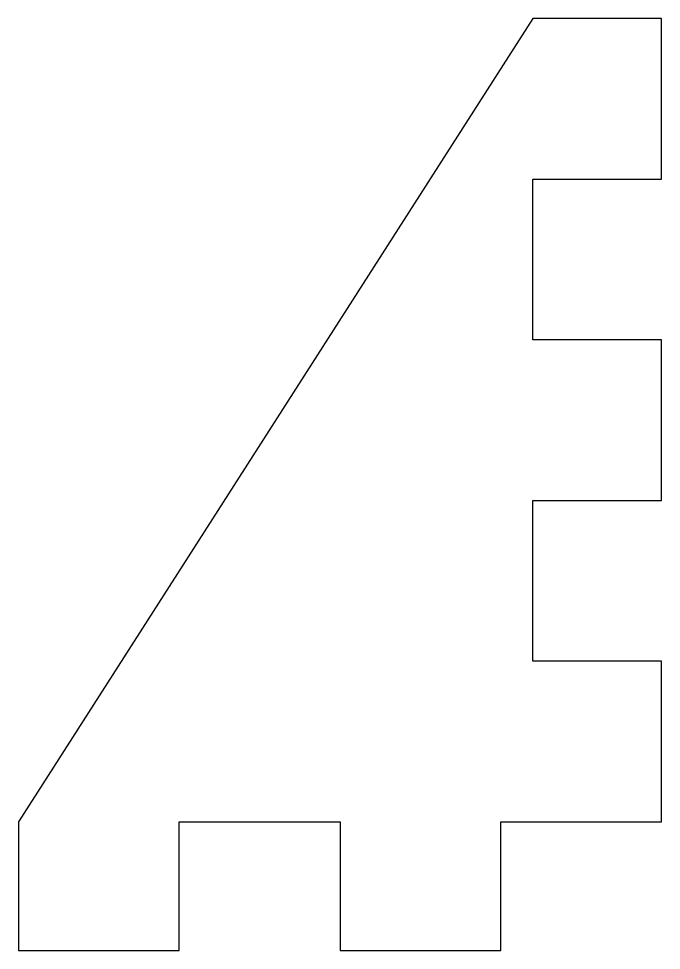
# Model space of a CAD drawing. Header units: millimetres. Extents: x -16 to 4, y -4 to 25.
import ezdxf

# ---------------------------------------------------------------- set-up
doc = ezdxf.new("R2010")
doc.units = ezdxf.units.MM

msp = doc.modelspace()

# ---------------------------------------------------------------- linework, layer by layer
msp.add_lwpolyline([(0, 25), (-16, 0), (-16, -4), (-11, -4), (-11, 0), (-6, 0), (-6, -4), (-1, -4), (-1, 0), (4, 0), (4, 5), (0, 5), (0, 10), (4, 10), (4, 15), (0, 15), (0, 20), (4, 20), (4, 25)], close=True)

doc.saveas('drawing.dxf')
